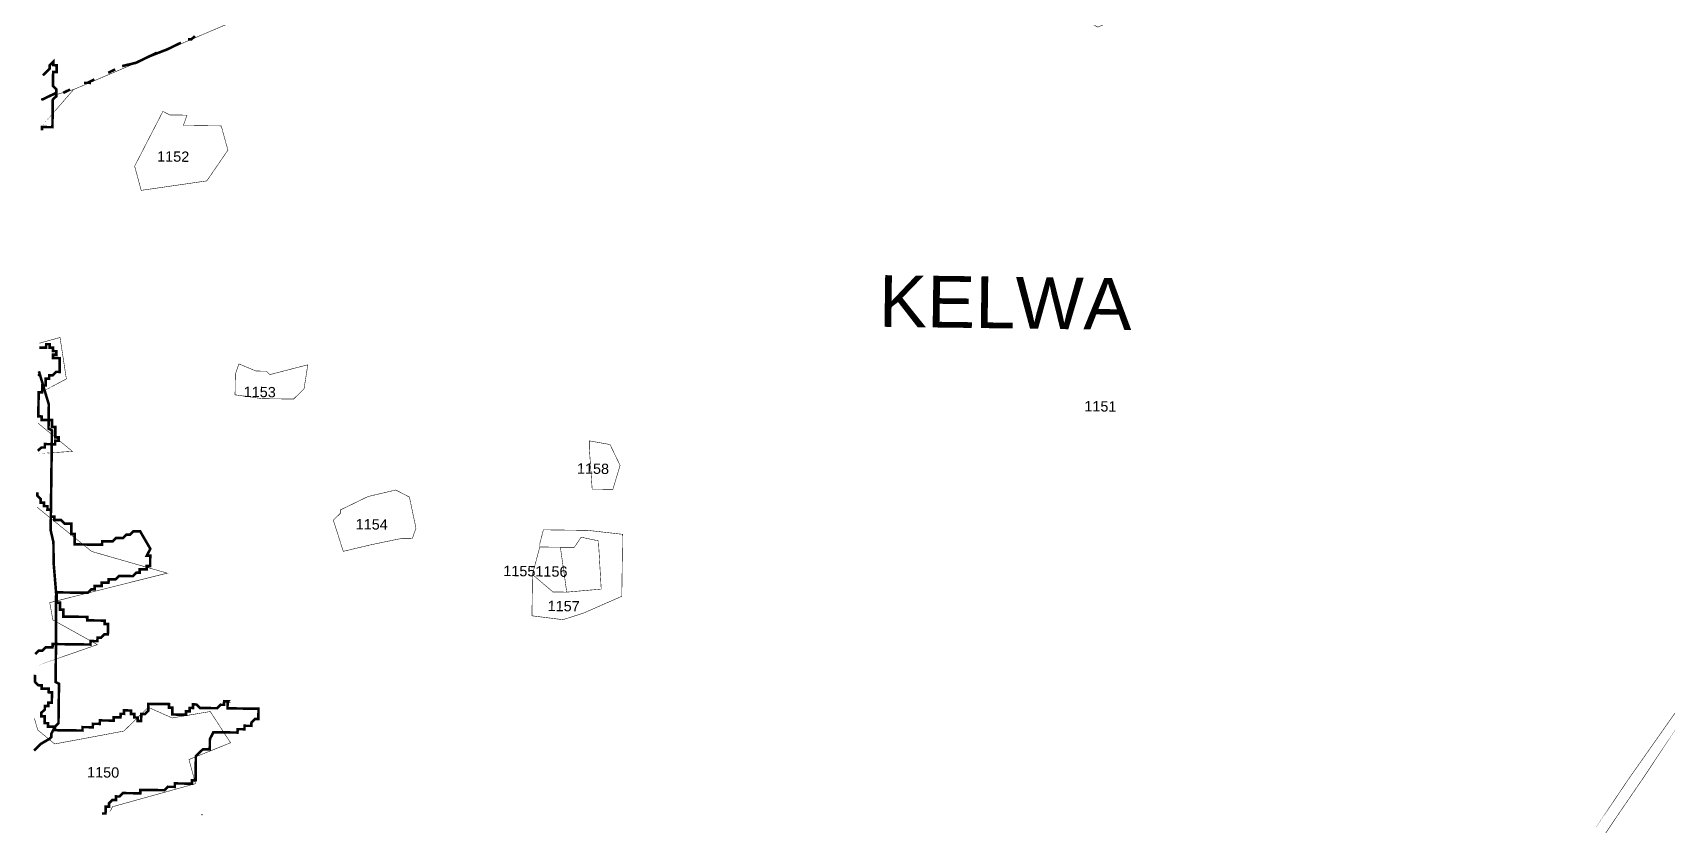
# Model space of a CAD drawing. Header units: metres. Extents: x 259177 to 277314, y 2171367 to 2185445.
# Drawn here: x 264101 to 265982, y 2171515 to 2172436 of the extents above; entities that cross this region are included whole.
import ezdxf

# ---------------------------------------------------------------- set-up
doc = ezdxf.new("R2010")
doc.units = ezdxf.units.M
doc.header["$MEASUREMENT"] = 0
for name, color, linetype in [('CRZ LINE FOR RIVER OR CREEK', 84, 'Continuous'), ('HAZARDS LINE', 1, 'Continuous'), ('SURVEY NO.', 7, 'Continuous'), ('SURVEY PLOT BOUNDARY', 35, 'Continuous'), ('VILLAGE BOUNDARY', 212, 'Continuous'), ('VILLAGE NAME', 3, 'Continuous')]:
    doc.layers.add(name, color=color, linetype=linetype)
doc.styles.add('PDF Arial', font='arial.ttf')

# ---------------------------------------------------------------- blocks, each defined once
blk = doc.blocks.new('FEWEWFEWQT')
at = {"layer": 'CRZ LINE FOR RIVER OR CREEK', "ltscale": 0.05, "const_width": 0.005}
blk.add_lwpolyline([(282132.2574, 2174201.7958), (282132.2707, 2174201.8091), (282132.2874, 2174201.8191), (282132.2907, 2174201.8224), (282132.2907, 2174201.8291), (282132.2974, 2174201.8424), (282132.3041, 2174201.8491), (282132.3041, 2174201.9058), (282132.3041, 2174201.9258), (282132.2974, 2174201.9291), (282132.2974, 2174201.9758), (282132.2963, 2174202.1005), (282132.2907, 2174202.1593), (282132.2898, 2174202.1994), (282132.2841, 2174202.2225), (282132.2841, 2174202.3125), (282132.2841, 2174202.3491), (282132.2841, 2174202.4025), (282132.2841, 2174202.4158), (282132.2774, 2174202.4191), (282132.2774, 2174202.4658), (282132.2574, 2174202.5298)], dxfattribs=at)
at = {"layer": 'CRZ LINE FOR RIVER OR CREEK', "lineweight": 50}
blk.add_point((282132.2574, 2174202.5225), dxfattribs=at)
at = {"layer": 'HAZARDS LINE', "lineweight": 18, "const_width": 0.005}
for points in [[(282132.2574, 2174202.9959), (282132.2574, 2174203.0025), (282132.2774, 2174203.0025), (282132.2774, 2174203.0559), (282132.2841, 2174203.0625), (282132.2841, 2174203.0759), (282132.2774, 2174203.0825), (282132.2774, 2174203.1092), (282132.2841, 2174203.1092), (282132.2841, 2174203.1225), (282132.2774, 2174203.1225), (282132.2774, 2174203.1292), (282132.2707, 2174203.1225), (282132.2707, 2174203.1159), (282132.2641, 2174203.1092), (282132.2574, 2174203.1025)], [(282132.2574, 2174202.3758), (282132.2641, 2174202.3825), (282132.2707, 2174202.3825), (282132.2707, 2174202.3891), (282132.2907, 2174202.3891), (282132.2907, 2174202.3958), (282132.2974, 2174202.3958), (282132.2974, 2174202.4025), (282132.2907, 2174202.4025), (282132.2907, 2174202.4225), (282132.2841, 2174202.4225), (282132.2841, 2174202.4358), (282132.2641, 2174202.4358), (282132.2641, 2174202.4425), (282132.2574, 2174202.4425), (282132.2574, 2174202.4892), (282132.2641, 2174202.4892), (282132.2641, 2174202.5025), (282132.2707, 2174202.5025), (282132.2707, 2174202.5158), (282132.2774, 2174202.5158), (282132.2774, 2174202.5225), (282132.2841, 2174202.5225), (282132.2907, 2174202.5292), (282132.2974, 2174202.5292), (282132.2974, 2174202.5558), (282132.2841, 2174202.5558), (282132.2841, 2174202.5625), (282132.2907, 2174202.5625), (282132.2907, 2174202.5692), (282132.2841, 2174202.5692), (282132.2841, 2174202.5758), (282132.2774, 2174202.5758), (282132.2774, 2174202.5825), (282132.2707, 2174202.5825), (282132.2707, 2174202.5758), (282132.2574, 2174202.5758)], [(282132.2574, 2174202.2958), (282132.2574, 2174202.2891), (282132.2641, 2174202.2825), (282132.2641, 2174202.2758), (282132.2707, 2174202.2758), (282132.2707, 2174202.2691), (282132.2774, 2174202.2691), (282132.2774, 2174202.2625), (282132.2841, 2174202.2625), (282132.2841, 2174202.2491), (282132.2907, 2174202.2491), (282132.2907, 2174202.2425), (282132.3041, 2174202.2425), (282132.3107, 2174202.2358), (282132.3241, 2174202.2358), (282132.3241, 2174202.2158), (282132.3307, 2174202.2158), (282132.3307, 2174202.1958), (282132.384, 2174202.1958), (282132.384, 2174202.2025), (282132.404, 2174202.2025), (282132.4107, 2174202.2091), (282132.424, 2174202.2091), (282132.4307, 2174202.2158), (282132.4374, 2174202.2158), (282132.444, 2174202.2225), (282132.4574, 2174202.2225), (282132.4774, 2174202.1891), (282132.4707, 2174202.1758), (282132.4774, 2174202.1758), (282132.4774, 2174202.1558), (282132.4707, 2174202.1558), (282132.4707, 2174202.1491), (282132.4574, 2174202.1491), (282132.4574, 2174202.1425), (282132.4507, 2174202.1425), (282132.444, 2174202.1358), (282132.4174, 2174202.1358), (282132.4107, 2174202.1291), (282132.3974, 2174202.1291), (282132.3974, 2174202.1225), (282132.384, 2174202.1225), (282132.384, 2174202.1158), (282132.3707, 2174202.1158), (282132.3707, 2174202.1091), (282132.3641, 2174202.1091), (282132.3574, 2174202.1025), (282132.2974, 2174202.1025), (282132.2974, 2174202.0825), (282132.3041, 2174202.0825), (282132.3041, 2174202.0691), (282132.3107, 2174202.0691), (282132.3107, 2174202.0558), (282132.3174, 2174202.0558), (282132.3574, 2174202.0558), (282132.3574, 2174202.0491), (282132.3907, 2174202.0491), (282132.3907, 2174202.0424), (282132.3974, 2174202.0424), (282132.3974, 2174202.0224), (282132.3907, 2174202.0224), (282132.384, 2174202.0158), (282132.3774, 2174202.0158), (282132.3774, 2174202.0091), (282132.3641, 2174202.0091), (282132.3641, 2174202.0024), (282132.2907, 2174202.0024), (282132.2907, 2174201.9958), (282132.2774, 2174201.9958), (282132.2707, 2174201.9891), (282132.2641, 2174201.9891), (282132.2574, 2174201.9824)], [(282132.2574, 2174201.9424), (282132.2574, 2174201.9291), (282132.2641, 2174201.9224), (282132.2707, 2174201.9224), (282132.2707, 2174201.9158), (282132.2841, 2174201.9158), (282132.2841, 2174201.9091), (282132.2907, 2174201.9091), (282132.2907, 2174201.8891), (282132.2841, 2174201.8891), (282132.2841, 2174201.8824), (282132.2774, 2174201.8824), (282132.2774, 2174201.8758), (282132.2707, 2174201.8691), (282132.2707, 2174201.8624), (282132.2774, 2174201.8624), (282132.2774, 2174201.8491), (282132.2841, 2174201.8491), (282132.2841, 2174201.8424), (282132.2974, 2174201.8424), (282132.2974, 2174201.8358), (282132.3507, 2174201.8358), (282132.3507, 2174201.8424), (282132.3707, 2174201.8424), (282132.3707, 2174201.8491), (282132.384, 2174201.8491), (282132.384, 2174201.8558), (282132.4107, 2174201.8558), (282132.4107, 2174201.8624), (282132.424, 2174201.8624), (282132.424, 2174201.8691), (282132.4307, 2174201.8691), (282132.4307, 2174201.8758), (282132.444, 2174201.8758), (282132.444, 2174201.8691), (282132.4507, 2174201.8691), (282132.4507, 2174201.8624), (282132.4574, 2174201.8624), (282132.4574, 2174201.8558), (282132.464, 2174201.8558), (282132.464, 2174201.8691), (282132.4707, 2174201.8691), (282132.4774, 2174201.8758), (282132.4774, 2174201.8891), (282132.5174, 2174201.8891), (282132.5174, 2174201.8824), (282132.524, 2174201.8824), (282132.524, 2174201.8691), (282132.5507, 2174201.8691), (282132.5507, 2174201.8758), (282132.5574, 2174201.8758), (282132.5574, 2174201.8824), (282132.564, 2174201.8824), (282132.564, 2174201.8891), (282132.5707, 2174201.8891), (282132.5774, 2174201.8824), (282132.6107, 2174201.8824), (282132.6174, 2174201.8891), (282132.624, 2174201.8891), (282132.624, 2174201.8958), (282132.6307, 2174201.8958), (282132.6307, 2174201.8824), (282132.6907, 2174201.8824), (282132.6907, 2174201.8624), (282132.684, 2174201.8624), (282132.6774, 2174201.8558), (282132.6774, 2174201.8491), (282132.664, 2174201.8491), (282132.664, 2174201.8424), (282132.6507, 2174201.8424), (282132.6507, 2174201.8358), (282132.604, 2174201.8358), (282132.5974, 2174201.8224), (282132.5974, 2174201.8024), (282132.584, 2174201.8024), (282132.5774, 2174201.7958), (282132.5707, 2174201.7891), (282132.5707, 2174201.7424), (282132.564, 2174201.7424), (282132.564, 2174201.7358), (282132.5307, 2174201.7358), (282132.5307, 2174201.7291), (282132.5174, 2174201.7291), (282132.5107, 2174201.7224), (282132.464, 2174201.7224), (282132.464, 2174201.7158), (282132.4307, 2174201.7158), (282132.424, 2174201.7091), (282132.4174, 2174201.7091), (282132.4174, 2174201.7024), (282132.4107, 2174201.7024), (282132.404, 2174201.6958), (282132.404, 2174201.6891), (282132.3974, 2174201.6891), (282132.3974, 2174201.6758), (282132.3907, 2174201.6758)]]:
    blk.add_lwpolyline(points, dxfattribs=at)
blk.add_lwpolyline([(282132.6374, 2174201.8958), (282132.6307, 2174201.8958)], close=True, dxfattribs=at)
at = {"layer": 'HAZARDS LINE', "lineweight": 18}
blk.add_point((282132.584, 2174201.6758), dxfattribs=at)
at = {"layer": 'SURVEY PLOT BOUNDARY', "lineweight": 18, "const_width": 0.001}
blk.add_lwpolyline([(282135.4438, 2174201.8958), (282135.3705, 2174201.7824), (282135.3172, 2174201.7024), (282135.3, 2174201.6758), (282135.3172, 2174201.7024), (282135.3705, 2174201.7824), (282135.4438, 2174201.8958)], dxfattribs=at)
for points in [[(282132.2574, 2174203.005), (282132.3174, 2174203.0759), (282132.544, 2174203.1759), (282132.604, 2174203.2025), (282132.6707, 2174203.2292), (282132.7974, 2174203.3159), (282132.864, 2174203.3692), (282132.9507, 2174203.4226), (282132.9907, 2174203.4492), (282133.1307, 2174203.5426), (282133.2973, 2174203.5692), (282133.424, 2174203.5892), (282133.5373, 2174203.6092), (282133.5373, 2174203.5959), (282133.604, 2174203.5892), (282133.624, 2174203.3492), (282133.7173, 2174203.3759), (282133.9573, 2174203.3892), (282133.9706, 2174203.3959), (282133.9906, 2174203.3759), (282134.0506, 2174203.3426), (282134.1772, 2174203.2826), (282134.2972, 2174203.2225), (282134.4906, 2174203.3092), (282134.5306, 2174203.4826), (282134.5239, 2174203.5559), (282134.6905, 2174203.5892), (282134.6705, 2174203.7826), (282134.7505, 2174203.7959), (282134.6705, 2174203.7826), (282134.4772, 2174203.7559), (282134.2572, 2174203.7226), (282134.2506, 2174203.7159), (282134.0906, 2174203.6959), (282134.0706, 2174203.6893), (282134.0506, 2174203.6893), (282133.9306, 2174203.6693), (282133.7506, 2174203.6426), (282133.564, 2174203.6159), (282133.544, 2174203.6092), (282133.5373, 2174203.6092), (282133.424, 2174203.5892), (282133.2973, 2174203.5692), (282133.1307, 2174203.5426), (282132.9907, 2174203.4492), (282132.9507, 2174203.4226), (282132.864, 2174203.3692), (282132.7974, 2174203.3159), (282132.6707, 2174203.2292), (282132.604, 2174203.2025), (282132.544, 2174203.1759), (282132.3174, 2174203.0759), (282132.2574, 2174203.0574), (282132.3174, 2174203.0759)], [(282132.4907, 2174203.0359), (282132.504, 2174203.0292), (282132.5374, 2174203.0292), (282132.5307, 2174203.0092), (282132.604, 2174203.0092), (282132.6174, 2174202.9625), (282132.5774, 2174202.9025), (282132.4507, 2174202.8825), (282132.4374, 2174202.9292)], [(282132.4374, 2174202.9292), (282132.4507, 2174202.8825), (282132.5774, 2174202.9025), (282132.6174, 2174202.9625), (282132.604, 2174203.0092), (282132.5307, 2174203.0092), (282132.5374, 2174203.0292), (282132.504, 2174203.0292), (282132.4907, 2174203.0359)], [(282132.2574, 2174202.4865), (282132.3107, 2174202.5158), (282132.2974, 2174202.5958), (282132.2574, 2174202.5841), (282132.2974, 2174202.5958), (282132.3107, 2174202.5158)], [(282132.6974, 2174202.5358), (282132.704, 2174202.5292), (282132.7774, 2174202.5492), (282132.7707, 2174202.5025), (282132.7507, 2174202.4825), (282132.6907, 2174202.4825), (282132.6374, 2174202.4892), (282132.6374, 2174202.5292), (282132.644, 2174202.5492), (282132.6774, 2174202.5358)], [(282132.6907, 2174202.4825), (282132.7507, 2174202.4825), (282132.7707, 2174202.5025), (282132.7774, 2174202.5492), (282132.704, 2174202.5292), (282132.6974, 2174202.5358), (282132.6774, 2174202.5358), (282132.644, 2174202.5492), (282132.6374, 2174202.5292), (282132.6374, 2174202.4892)], [(282132.2574, 2174202.3703), (282132.3241, 2174202.3758), (282132.2574, 2174202.4291), (282132.3241, 2174202.3758)], [(282133.384, 2174202.3625), (282133.3706, 2174202.3158), (282133.3306, 2174202.3158), (282133.324, 2174202.3958), (282133.324, 2174202.4091), (282133.364, 2174202.4025)], [(282133.3306, 2174202.3158), (282133.3706, 2174202.3158), (282133.384, 2174202.3625), (282133.364, 2174202.4025), (282133.324, 2174202.4091), (282133.324, 2174202.3958)], [(282132.9907, 2174202.2358), (282132.984, 2174202.2158), (282132.964, 2174202.2158), (282132.904, 2174202.2025), (282132.8507, 2174202.1891), (282132.8307, 2174202.2491), (282132.844, 2174202.2625), (282132.844, 2174202.2691), (282132.8973, 2174202.2958), (282132.9507, 2174202.3091), (282132.9773, 2174202.2958)], [(282132.9773, 2174202.2958), (282132.9507, 2174202.3091), (282132.8973, 2174202.2958), (282132.844, 2174202.2691), (282132.844, 2174202.2625), (282132.8307, 2174202.2491), (282132.8507, 2174202.1891), (282132.904, 2174202.2025), (282132.964, 2174202.2158), (282132.984, 2174202.2158), (282132.9907, 2174202.2358)], [(282132.2574, 2174201.9588), (282132.3774, 2174202.0024), (282132.2907, 2174202.0491), (282132.2841, 2174202.0825), (282132.5107, 2174202.1425), (282132.3641, 2174202.1825), (282132.2574, 2174202.2667), (282132.3641, 2174202.1825), (282132.5107, 2174202.1425), (282132.2841, 2174202.0825), (282132.2907, 2174202.0491), (282132.3774, 2174202.0024)], [(282133.3906, 2174202.2291), (282133.3906, 2174202.1491), (282133.3906, 2174202.1091), (282133.3173, 2174202.0758), (282133.2773, 2174202.0624), (282133.2173, 2174202.0691), (282133.2173, 2174202.1491), (282133.2573, 2174202.1158), (282133.284, 2174202.1158), (282133.3506, 2174202.1225), (282133.344, 2174202.2158), (282133.3106, 2174202.2225), (282133.2973, 2174202.2025), (282133.2706, 2174202.2025), (282133.2307, 2174202.2025), (282133.2307, 2174202.2091), (282133.2373, 2174202.2358), (282133.324, 2174202.2358)], [(282133.324, 2174202.2358), (282133.2373, 2174202.2358), (282133.2307, 2174202.2091), (282133.2307, 2174202.2025), (282133.2173, 2174202.1491), (282133.2173, 2174202.0691), (282133.2773, 2174202.0624), (282133.3173, 2174202.0758), (282133.3906, 2174202.1091), (282133.3906, 2174202.1491), (282133.3906, 2174202.2291)], [(282133.2973, 2174202.2025), (282133.3106, 2174202.2225), (282133.344, 2174202.2158), (282133.3506, 2174202.1225), (282133.284, 2174202.1158), (282133.2706, 2174202.2025)], [(282133.284, 2174202.1158), (282133.2573, 2174202.1158), (282133.2173, 2174202.1491), (282133.2307, 2174202.2025), (282133.2706, 2174202.2025)], [(282135.2738, 2174201.6758), (282135.3438, 2174201.7824), (282135.4305, 2174201.9091), (282135.4838, 2174201.9891), (282135.5638, 2174201.9824), (282135.7305, 2174201.9624), (282135.8171, 2174201.9558), (282135.8971, 2174201.9891), (282135.9638, 2174202.0224), (282135.8971, 2174201.9891), (282135.8171, 2174201.9558), (282135.7305, 2174201.9624), (282135.5638, 2174201.9824), (282135.4838, 2174201.9891), (282135.4305, 2174201.9091), (282135.3438, 2174201.7824)], [(282132.404, 2174201.6758), (282132.4107, 2174201.6891), (282132.5707, 2174201.7358), (282132.5574, 2174201.7824), (282132.6374, 2174201.8158), (282132.5974, 2174201.8758), (282132.524, 2174201.8624), (282132.4774, 2174201.8824), (282132.4307, 2174201.8358), (282132.2974, 2174201.8091), (282132.2641, 2174201.8358), (282132.2574, 2174201.8584), (282132.2641, 2174201.8358), (282132.2974, 2174201.8091), (282132.4307, 2174201.8358), (282132.4774, 2174201.8824), (282132.524, 2174201.8624), (282132.5974, 2174201.8758), (282132.6374, 2174201.8158), (282132.5574, 2174201.7824), (282132.5707, 2174201.7358), (282132.4107, 2174201.6891)]]:
    blk.add_lwpolyline(points, close=True, dxfattribs=at)
at = {"layer": 'VILLAGE BOUNDARY', "const_width": 0.005}
for points in [[(282132.524, 2174203.1692), (282132.4974, 2174203.1559), (282132.464, 2174203.1425)], [(282132.5374, 2174203.1759), (282132.544, 2174203.1759), (282132.5507, 2174203.1825)], [(282132.4107, 2174203.1225), (282132.4374, 2174203.1292), (282132.4774, 2174203.1492)], [(282132.3974, 2174203.1159), (282132.384, 2174203.1092)], [(282132.2974, 2174203.0692), (282132.3107, 2174203.0759)], [(282132.3374, 2174203.0892), (282132.3507, 2174203.0892)], [(282132.3574, 2174203.0959), (282132.3441, 2174203.0892)], [(282132.2841, 2174203.0692), (282132.2574, 2174203.0559)]]:
    blk.add_lwpolyline(points, dxfattribs=at)
at = {"layer": 'VILLAGE BOUNDARY', "lineweight": 50}
blk.add_point((282132.2574, 2174203.0559), dxfattribs=at)
at = {"layer": 'SURVEY NO.', "char_height": 0.02, "attachment_point": 7, "style": 'PDF Arial'}
for s, insert in [('1152', (282132.4807, 2174202.9385)), ('1153', (282132.654, 2174202.4851)), ('1151', (282134.2806, 2174202.4785)), ('1158', (282133.3006, 2174202.3451)), ('1154', (282132.874, 2174202.2318)), ('11551156', (282133.1607, 2174202.1451)), ('1157', (282133.2473, 2174202.0784)), ('1150', (282132.3607, 2174201.7451))]:
    blk.add_mtext(s, dxfattribs=dict(at, insert=insert))
at = {"layer": 'VILLAGE NAME', "insert": (282133.8806, 2174202.6372), "char_height": 0.1, "attachment_point": 7, "style": 'PDF Arial'}
blk.add_mtext('KELWA', dxfattribs=at)

msp = doc.modelspace()

# ---------------------------------------------------------------- block references
at = {"xscale": 594.7216958835667, "yscale": 594.7216958835667, "zscale": 594.7216958835667, "rotation": 359.254356221976}
msp.add_blockref('FEWEWFEWQT', (-184338996.6, -1288580324.6), dxfattribs=at)

doc.saveas('drawing.dxf')
